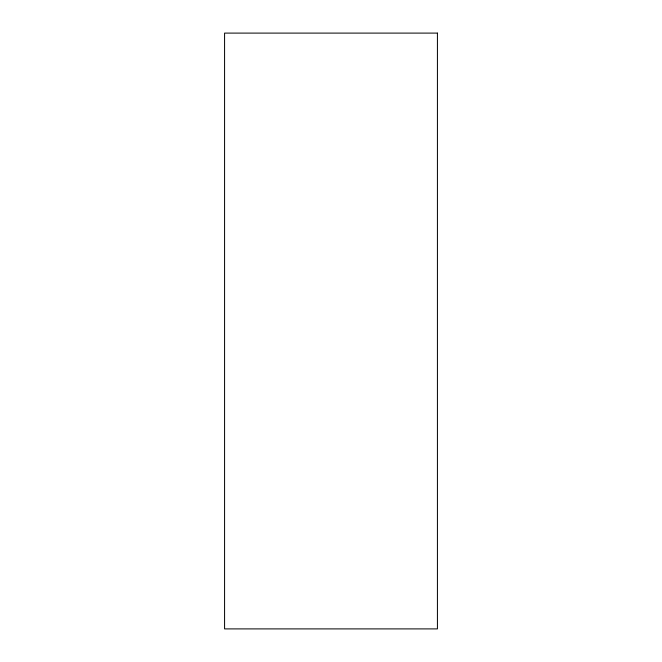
<?xml version="1.0" encoding="UTF-8"?>
<svg xmlns="http://www.w3.org/2000/svg" width="662" height="662" viewBox="0 0 662 662"><rect width="100%" height="100%" fill="white"/><g stroke="black" fill="none" stroke-linecap="round" stroke-linejoin="round"><path stroke-width="0.99" d="M437.425 33.1L224.575 33.1L224.575 628.9L437.425 628.9L437.425 33.1"/></g></svg>
